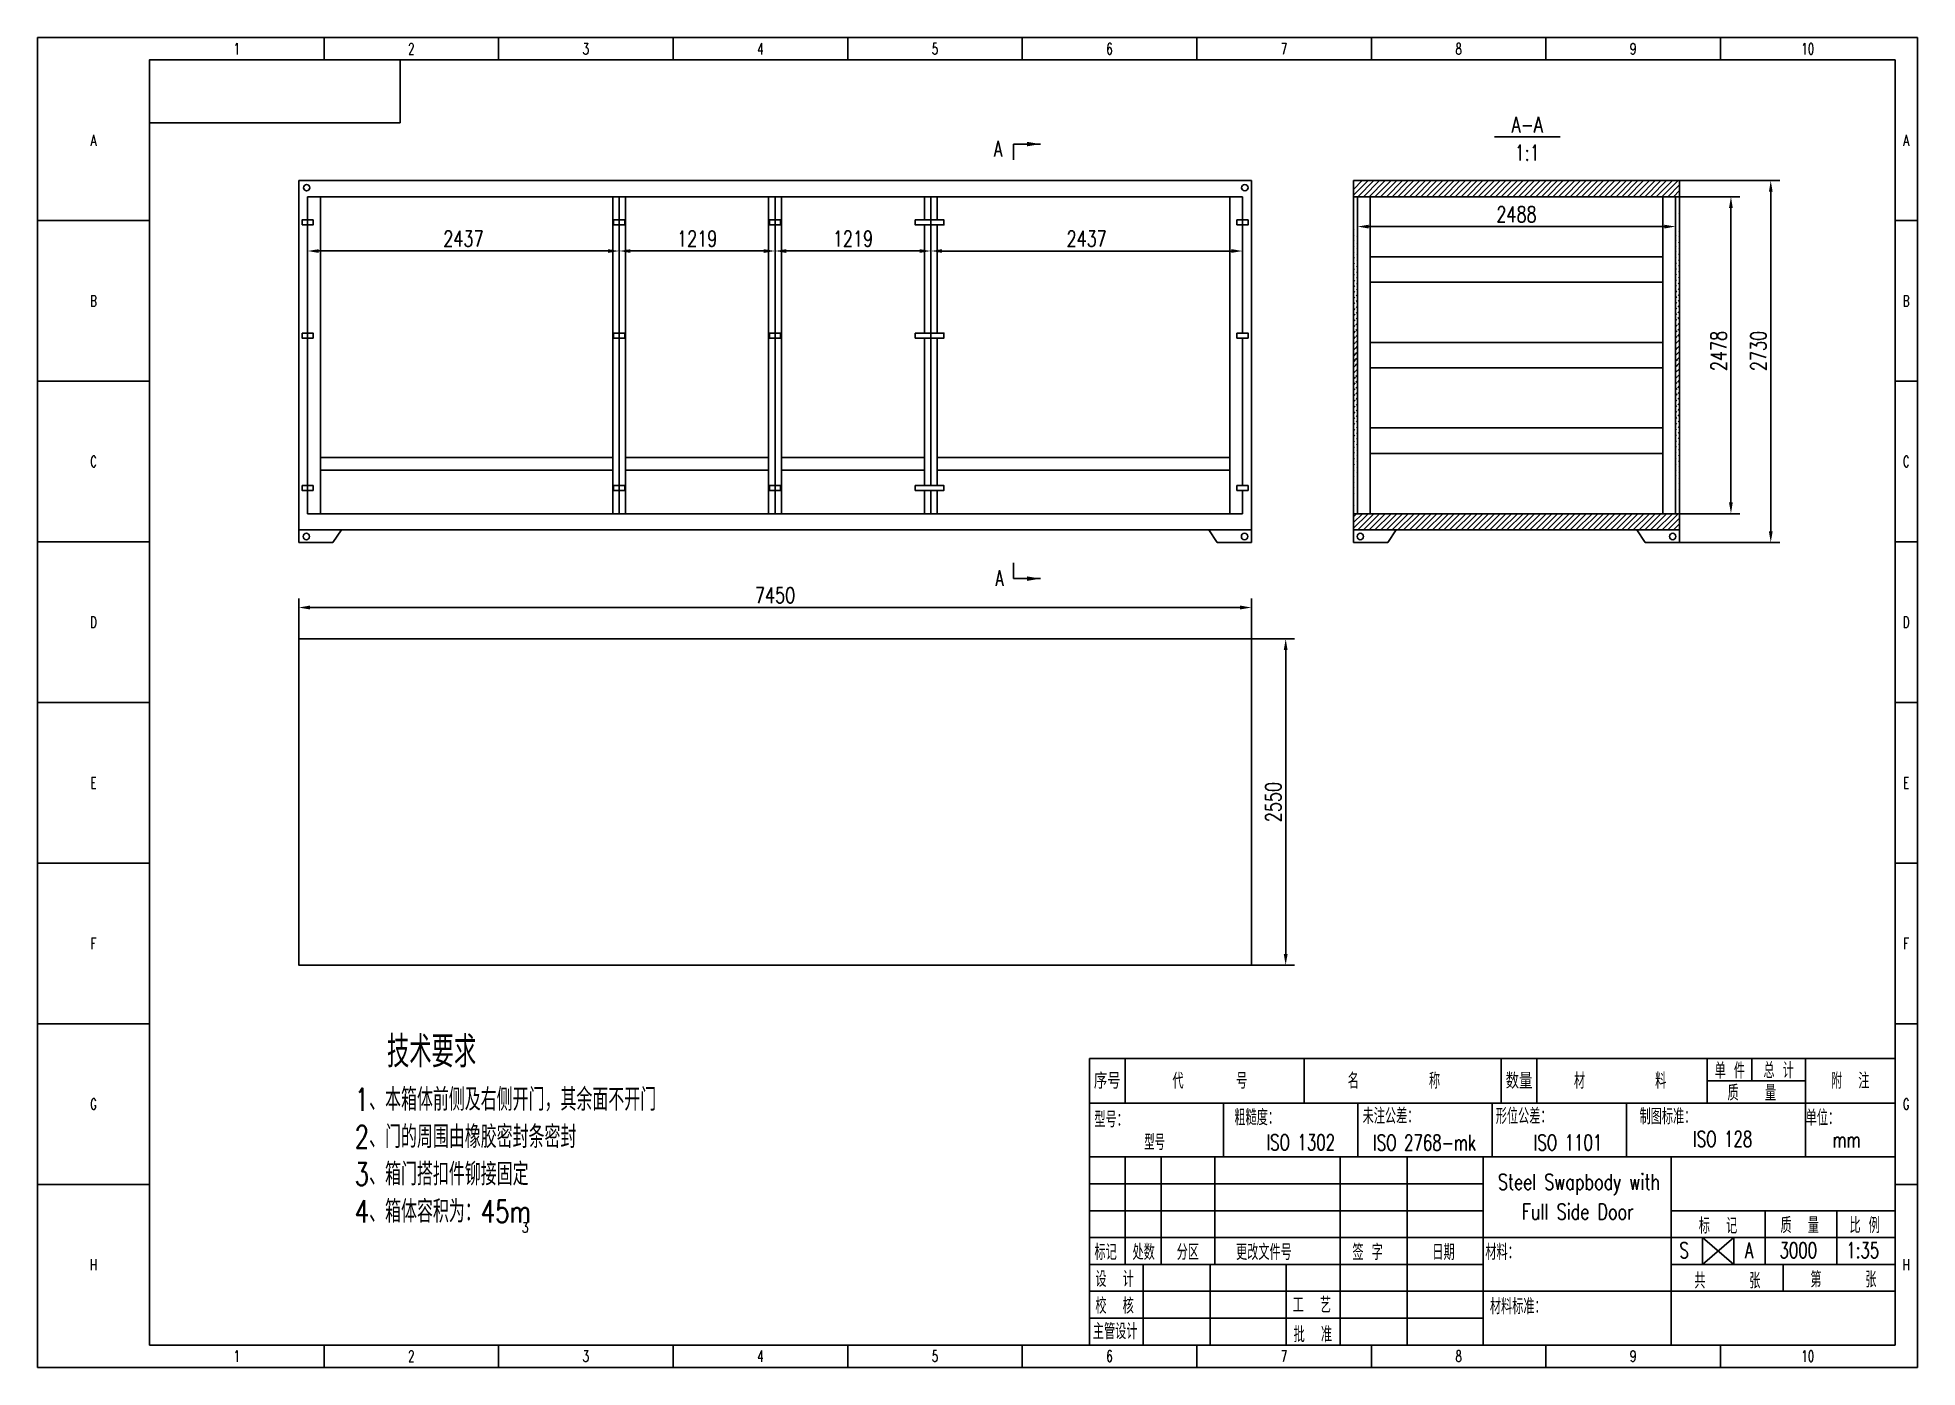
# Model space of a CAD drawing. Extents: x -2030 to 12670, y -9210 to 1185.
import ezdxf
from ezdxf.enums import TextEntityAlignment as Align

# ---------------------------------------------------------------- set-up
doc = ezdxf.new("R2010")
doc.units = 0
doc.header["$LTSCALE"] = 175
doc.header["$PDMODE"] = 66
doc.layers.get('0').update_dxf_attribs({"linetype": 'CONTINUOUS'})
doc.layers.get('DEFPOINTS').update_dxf_attribs({"linetype": 'CONTINUOUS'})
for name, color, linetype in [('01', 3, 'CONTINUOUS'), ('02', 7, 'CONTINUOUS'), ('12', 4, 'CONTINUOUS'), ('border', 7, 'CONTINUOUS')]:
    doc.layers.add(name, color=color, linetype=linetype)
doc.styles.add('FSDBHZ', font='ROMANS.SHX', dxfattribs={"width": 0.707, "bigfont": 'UMHZ.SHX'})
doc.styles.get("Standard").update_dxf_attribs({"font": 'romans.shx', "width": 0.75, "bigfont": 'umhz.shx'})
doc.styles.add('UMHZ', font='ROMANS.SHX', dxfattribs={"width": 0.75, "bigfont": 'UMHZ.SHX'})
doc.dimstyles.new('株电标注样式', dxfattribs={"dimscale": 2, "dimtxt": 3.5, "dimasz": 3.5, "dimexe": 1.75, "dimexo": 0, "dimgap": 0.875, "dimtad": 1, "dimdec": 1, "dimdsep": 46, "dimtxsty": 'FSDBHZ', "dimsah": 1, "dimcen": 0.09, "dimclrt": 4, "dimadec": 1, "dimazin": 0, "dimtfac": 1, "dimtdec": 1, "dimtmove": 0, "dimatfit": 3, "dimfxl": 1, "dimtzin": 0, "dimarcsym": 0})

# ---------------------------------------------------------------- blocks, each defined once
blk = doc.blocks.new('*D28')
at = {"layer": '01', "color": 7, "lineweight": -2}
for p, q in [((12, -3516), (12, -3200)), ((7462, -3516), (7462, -3200)), ((99, -3270), (7374, -3270))]:
    blk.add_line(p, q, dxfattribs=at)
at = {"layer": '01', "color": 7}
for points in [[(99, -3255), (99, -3285), (12, -3270)], [(7374, -3255), (7374, -3285), (7462, -3270)]]:
    blk.add_solid(points, dxfattribs=at)
at = {"layer": 'DEFPOINTS', "color": 0}
for p in [(7462, -3270), (12, -3516), (7462, -3516)]:
    blk.add_point(p, dxfattribs=at)
at = {"layer": '01', "color": 4, "insert": (3737, -3174), "char_height": 122.5, "attachment_point": 5, "style": 'UMHZ'}
blk.add_mtext('7450', dxfattribs=at)
blk = doc.blocks.new('*D29')
at = {"layer": '01', "color": 7, "lineweight": -2}
for p, q in [((7462, -3516), (7800, -3516)), ((7730, -3603), (7730, -5978)), ((7462, -6066), (7800, -6066))]:
    blk.add_line(p, q, dxfattribs=at)
at = {"layer": '01', "color": 7}
for points in [[(7715, -3603), (7745, -3603), (7730, -3516)], [(7715, -5978), (7745, -5978), (7730, -6066)]]:
    blk.add_solid(points, dxfattribs=at)
at = {"layer": 'DEFPOINTS', "color": 0}
for p in [(7462, -3516), (7462, -6066), (7730, -6066)]:
    blk.add_point(p, dxfattribs=at)
at = {"layer": '01', "color": 4, "insert": (7634, -4791), "char_height": 122.5, "attachment_point": 5, "rotation": 90, "style": 'UMHZ'}
blk.add_mtext('2550', dxfattribs=at)
blk = doc.blocks.new('*D30')
at = {"layer": '01', "color": 7, "lineweight": -2}
for p, q in [((10810, 67), (11593, 67)), ((11523, -20), (11523, -2675)), ((10810, -2763), (11593, -2763))]:
    blk.add_line(p, q, dxfattribs=at)
at = {"layer": '01', "color": 7}
for points in [[(11509, -20), (11538, -20), (11523, 67)], [(11509, -2675), (11538, -2675), (11523, -2763)]]:
    blk.add_solid(points, dxfattribs=at)
at = {"layer": 'DEFPOINTS', "color": 0}
for p in [(10810, 67), (10810, -2763), (11523, -2763)]:
    blk.add_point(p, dxfattribs=at)
at = {"layer": '01', "color": 4, "insert": (11427, -1265), "char_height": 122.5, "attachment_point": 5, "rotation": 90, "style": 'UMHZ'}
blk.add_mtext('2730', dxfattribs=at)
blk = doc.blocks.new('*D31')
at = {"layer": '01', "color": 7, "lineweight": -2}
for p, q in [((8291, -59), (8291, -362)), ((10779, -59), (10779, -362)), ((8378, -292), (10692, -292))]:
    blk.add_line(p, q, dxfattribs=at)
at = {"layer": '01', "color": 7}
for points in [[(8378, -278), (8378, -307), (8291, -292)], [(10692, -278), (10692, -307), (10779, -292)]]:
    blk.add_solid(points, dxfattribs=at)
at = {"layer": 'DEFPOINTS', "color": 0}
for p in [(8291, -59), (10779, -59), (10779, -292)]:
    blk.add_point(p, dxfattribs=at)
at = {"layer": '01', "color": 4, "insert": (9535, -196), "char_height": 122.5, "attachment_point": 5, "style": 'UMHZ'}
blk.add_mtext('2488', dxfattribs=at)
blk = doc.blocks.new('*D32')
at = {"layer": '01', "color": 7, "lineweight": -2}
for p, q in [((10779, -59), (11282, -59)), ((11212, -146), (11212, -2449)), ((10779, -2537), (11282, -2537))]:
    blk.add_line(p, q, dxfattribs=at)
at = {"layer": '01', "color": 7}
for points in [[(11197, -146), (11226, -146), (11212, -59)], [(11197, -2449), (11226, -2449), (11212, -2537)]]:
    blk.add_solid(points, dxfattribs=at)
at = {"layer": 'DEFPOINTS', "color": 0}
for p in [(10779, -59), (10779, -2537), (11212, -2537)]:
    blk.add_point(p, dxfattribs=at)
at = {"layer": '01', "color": 4, "insert": (11116, -1265), "char_height": 122.5, "attachment_point": 5, "rotation": 90, "style": 'UMHZ'}
blk.add_mtext('2478', dxfattribs=at)
blk = doc.blocks.new('*D33')
at = {"layer": '01', "color": 7, "lineweight": -2}
for p, q in [((81, -59), (81, -553)), ((2518, -59), (2518, -553)), ((169, -483), (2431, -483))]:
    blk.add_line(p, q, dxfattribs=at)
at = {"layer": '01', "color": 7}
for points in [[(169, -469), (169, -498), (81, -483)], [(2431, -469), (2431, -498), (2518, -483)]]:
    blk.add_solid(points, dxfattribs=at)
at = {"layer": 'DEFPOINTS', "color": 0}
for p in [(81, -59), (2518, -59), (2518, -483)]:
    blk.add_point(p, dxfattribs=at)
at = {"layer": '01', "color": 4, "insert": (1300, -387), "char_height": 122.5, "attachment_point": 5, "style": 'UMHZ'}
blk.add_mtext('2437', dxfattribs=at)
blk = doc.blocks.new('*D34')
at = {"layer": '01', "color": 7, "lineweight": -2}
for p, q in [((2518, -59), (2518, -553)), ((3737, -59), (3737, -553)), ((2606, -483), (3649, -483))]:
    blk.add_line(p, q, dxfattribs=at)
at = {"layer": '01', "color": 7}
for points in [[(2606, -469), (2606, -498), (2518, -483)], [(3649, -469), (3649, -498), (3737, -483)]]:
    blk.add_solid(points, dxfattribs=at)
at = {"layer": 'DEFPOINTS', "color": 0}
for p in [(2518, -59), (3737, -59), (3737, -483)]:
    blk.add_point(p, dxfattribs=at)
at = {"layer": '01', "color": 4, "insert": (3128, -387), "char_height": 122.5, "attachment_point": 5, "style": 'UMHZ'}
blk.add_mtext('1219', dxfattribs=at)
blk = doc.blocks.new('*D35')
at = {"layer": '01', "color": 7, "lineweight": -2}
for p, q in [((3737, -59), (3737, -553)), ((4955, -59), (4955, -553)), ((3824, -483), (4868, -483))]:
    blk.add_line(p, q, dxfattribs=at)
at = {"layer": '01', "color": 7}
for points in [[(3824, -469), (3824, -498), (3737, -483)], [(4868, -469), (4868, -498), (4955, -483)]]:
    blk.add_solid(points, dxfattribs=at)
at = {"layer": 'DEFPOINTS', "color": 0}
for p in [(3737, -59), (4955, -59), (4955, -483)]:
    blk.add_point(p, dxfattribs=at)
at = {"layer": '01', "color": 4, "insert": (4346, -387), "char_height": 122.5, "attachment_point": 5, "style": 'UMHZ'}
blk.add_mtext('1219', dxfattribs=at)
blk = doc.blocks.new('*U37')
at = {"layer": '01', "color": 1, "linetype": 'Continuous'}
blk.add_line((9328, 294), (9840, 294), dxfattribs=at)
at = {"layer": '01', "color": 4, "linetype": 'Continuous', "width": 0.75}
for s, p in [('A-A', (9584, 390)), ('1:1', (9584, 171))]:
    blk.add_text(s, height=122.5, dxfattribs=at).set_placement(p, align=Align.MIDDLE)

msp = doc.modelspace()

# ---------------------------------------------------------------- hatches: boundary and pattern name
at = {"layer": '02'}
h = msp.add_hatch(dxfattribs=at)
h.set_pattern_fill('ANSI31', color=256, scale=10, style=0)
edge = h.paths.add_edge_path()
edge.add_line((8291, -2536.7), (8291, -58.7))
edge.add_line((8260, -2762.7), (8260, 67.3))
h = msp.add_hatch(dxfattribs=at)
h.set_pattern_fill('ANSI31', color=256, scale=10, style=0)
edge = h.paths.add_edge_path()
edge.add_line((10779, -58.7), (10779, -2536.7))
edge.add_line((10810, 67.3), (10810, -2762.7))
h = msp.add_hatch(dxfattribs=at)
h.set_pattern_fill('ANSI31', color=256, scale=10, style=0)
h.paths.add_polyline_path([(10810, -2662.7), (10810, -2536.7), (8260, -2536.7), (8260, -2662.7)])

# ---------------------------------------------------------------- linework, layer by layer
at = {"color": 7, "linetype": 'Continuous'}
for p, q in [((805, 1010), (-1155, 1010)), ((-1155, 1010), (-1155, 520)), ((805, 520), (805, 1010)), ((-1155, 520), (805, 520))]:
    msp.add_line(p, q, dxfattribs=at)
at = {"layer": '01', "color": 1}
for p, q in [((5602.2, 352.6), (5812.2, 352.6)), ((5602.2, -3044.4), (5812.2, -3044.4))]:
    msp.add_line(p, q, dxfattribs=at)
at = {"layer": '01'}
for p, q in [((5602.2, 352.6), (5602.2, 230.1)), ((11.8, 67.3), (7461.8, 67.3)), ((11.8, -2762.7), (11.8, 67.3)), ((7461.8, 67.3), (7461.8, -2762.7)), ((8260, 67.3), (10810, 67.3)), ((8260, -2762.7), (8260, 67.3)), ((10810, 67.3), (10810, -2762.7)), ((81.3, -2536.7), (81.3, -58.7)), ((81.3, -58.7), (7392.3, -58.7)), ((181.3, -2536.7), (181.3, -58.7)), ((2468.3, -58.7), (2468.3, -2536.7)), ((2518.3, -58.7), (2518.3, -2536.7)), ((2568.3, -58.7), (2568.3, -2536.7)), ((3686.8, -58.7), (3686.8, -2536.7)), ((3736.8, -58.7), (3736.8, -2536.7)), ((3786.8, -58.7), (3786.8, -2536.7)), ((4905.3, -58.7), (4905.3, -240.1)), ((4955.3, -58.7), (4955.3, -240.1)), ((5005.3, -58.7), (5005.3, -240.1)), ((7292.3, -58.7), (7292.3, -2536.7)), ((7392.3, -58.7), (7392.3, -240.1)), ((8260, -58.7), (10779, -58.7)), ((8291, -2536.7), (8291, -58.7)), ((8391, -2536.7), (8391, -58.7)), ((10679, -58.7), (10679, -2536.7)), ((10779, -58.7), (10779, -2536.7)), ((4905.3, -278.8), (4905.3, -1124.6)), ((4955.3, -278.8), (4955.3, -2316.6)), ((5005.3, -278.8), (5005.3, -1124.6)), ((7392.3, -278.8), (7392.3, -1124.6)), ((8391, -527.7), (10679, -527.7)), ((8391, -727.7), (10679, -727.7)), ((4905.3, -1163.3), (4905.3, -2316.6)), ((5005.3, -1163.3), (5005.3, -2316.6)), ((7392.3, -1163.3), (7392.3, -2316.6)), ((8391, -1197.2), (10679, -1197.2)), ((8391, -1397.2), (10679, -1397.2)), ((8391, -1866.7), (10679, -1866.7)), ((2468.3, -2096.7), (181.3, -2096.7)), ((2468.3, -2196.7), (181.3, -2196.7)), ((3686.8, -2096.7), (2568.3, -2096.7)), ((3686.8, -2196.7), (2568.3, -2196.7)), ((4905.3, -2096.7), (3786.8, -2096.7)), ((4905.3, -2196.7), (3786.8, -2196.7)), ((7292.3, -2096.7), (5005.3, -2096.7)), ((7292.3, -2196.7), (5005.3, -2196.7)), ((8391, -2066.7), (10679, -2066.7)), ((4905.3, -2355.2), (4905.3, -2536.7)), ((4955.3, -2355.2), (4955.3, -2536.7)), ((5005.3, -2355.2), (5005.3, -2536.7)), ((7392.3, -2355.2), (7392.3, -2536.7)), ((7392.3, -2536.7), (81.3, -2536.7)), ((10810, -2536.7), (8260, -2536.7)), ((7461.8, -2662.7), (11.8, -2662.7)), ((279.6, -2762.7), (11.8, -2762.7)), ((279.6, -2762.7), (345.4, -2662.7)), ((7193.9, -2762.7), (7128.1, -2662.7)), ((7193.9, -2762.7), (7461.8, -2762.7)), ((10810, -2662.7), (8260, -2662.7)), ((8527.9, -2762.7), (8260, -2762.7)), ((8527.9, -2762.7), (8593.6, -2662.7)), ((10542.1, -2762.7), (10476.4, -2662.7)), ((10542.1, -2762.7), (10810, -2762.7)), ((5602.2, -3044.4), (5602.2, -2921.9))]:
    msp.add_line(p, q, dxfattribs=at)
at = {"layer": '01', "color": 7}
for p, q in [((4955.3, -58.7), (4955.3, -553.1)), ((7392.3, -58.7), (7392.3, -553.1)), ((5042.8, -483.1), (7304.8, -483.1))]:
    msp.add_line(p, q, dxfattribs=at)
at = {"layer": '01', "color": 3, "linetype": 'Continuous'}
for p, q in [((6195, -9035), (6195, -6795)), ((6195, -7565), (9275, -7565)), ((9275, -7565), (12495, -7565)), ((9275, -9035), (9275, -7565)), ((10745, -9035), (10745, -7565)), ((10745, -7985), (12495, -7985)), ((6195, -8195), (9275, -8195)), ((9275, -8195), (10745, -8195)), ((10745, -8615), (12495, -8615))]:
    msp.add_line(p, q, dxfattribs=at)
at = {"layer": '01', "color": 1}
for points in [[(5812.2, 352.6, 0, 35, 0), (5707.2, 352.6, 35, 35, 0)], [(5812.2, -3044.4, 0, 35, 0), (5707.2, -3044.4, 35, 35, 0)]]:
    msp.add_lwpolyline(points, format="xyseb", dxfattribs=at)
at = {"layer": '01'}
for points in [[(37.8, -278.8), (124.3, -278.8), (124.3, -240.1), (37.8, -240.1)], [(2474.8, -278.8), (2561.3, -278.8), (2561.3, -240.1), (2474.8, -240.1)], [(3693.3, -278.8), (3779.8, -278.8), (3779.8, -240.1), (3693.3, -240.1)], [(4833.2, -240.1), (5057.6, -240.1), (5057.6, -278.8), (4833.2, -278.8)], [(7348.8, -278.8), (7435.3, -278.8), (7435.3, -240.1), (7348.8, -240.1)], [(37.8, -1124.6), (124.3, -1124.6), (124.3, -1163.3), (37.8, -1163.3)], [(2474.8, -1124.6), (2561.3, -1124.6), (2561.3, -1163.3), (2474.8, -1163.3)], [(3693.3, -1124.6), (3779.8, -1124.6), (3779.8, -1163.3), (3693.3, -1163.3)], [(4833.2, -1124.6), (5057.6, -1124.6), (5057.6, -1163.3), (4833.2, -1163.3)], [(7348.8, -1124.6), (7435.3, -1124.6), (7435.3, -1163.3), (7348.8, -1163.3)], [(37.8, -2316.6), (124.3, -2316.6), (124.3, -2355.2), (37.8, -2355.2)], [(2474.8, -2316.6), (2561.3, -2316.6), (2561.3, -2355.2), (2474.8, -2355.2)], [(3693.3, -2316.6), (3779.8, -2316.6), (3779.8, -2355.2), (3693.3, -2355.2)], [(4833.2, -2316.6), (5057.6, -2316.6), (5057.6, -2355.2), (4833.2, -2355.2)], [(7348.8, -2316.6), (7435.3, -2316.6), (7435.3, -2355.2), (7348.8, -2355.2)], [(11.8, -3515.5), (7461.8, -3515.5), (7461.8, -6065.5), (11.8, -6065.5)]]:
    msp.add_lwpolyline(points, close=True, dxfattribs=at)
for centre in [(73.9, 11.6), (7410.6, 11.6), (71.6, -2714.9), (7408.3, -2714.9), (8313.5, -2714.9), (10756.5, -2714.9)]:
    msp.add_circle(centre, 25, dxfattribs=at)
at = {"layer": '01', "color": 7}
for points in [[(5042.8, -468.5), (5042.8, -497.7), (4955.3, -483.1)], [(7304.8, -468.5), (7304.8, -497.7), (7392.3, -483.1)]]:
    msp.add_solid(points, dxfattribs=at)
at = {"layer": '02'}
for p, q in [((8260, -1.8), (8329.2, 67.3)), ((8260, -46.7), (8374.1, 67.3)), ((8293, -58.7), (8419, 67.3)), ((8293, -58.7), (8419, 67.3)), ((8337.9, -58.7), (8463.9, 67.3)), ((8382.8, -58.7), (8508.8, 67.3)), ((8427.7, -58.7), (8553.7, 67.3)), ((8472.6, -58.7), (8598.6, 67.3)), ((8517.5, -58.7), (8643.5, 67.3)), ((8562.4, -58.7), (8688.4, 67.3)), ((8607.3, -58.7), (8733.3, 67.3)), ((8652.2, -58.7), (8778.2, 67.3)), ((8697.1, -58.7), (8823.1, 67.3)), ((8742, -58.7), (8868, 67.3)), ((8786.9, -58.7), (8912.9, 67.3)), ((8831.8, -58.7), (8957.8, 67.3)), ((8876.7, -58.7), (9002.7, 67.3)), ((8921.6, -58.7), (9047.6, 67.3)), ((8966.5, -58.7), (9092.5, 67.3)), ((9011.4, -58.7), (9137.4, 67.3)), ((9056.3, -58.7), (9182.3, 67.3)), ((9101.2, -58.7), (9227.2, 67.3)), ((9146.1, -58.7), (9272.1, 67.3)), ((9191, -58.7), (9317, 67.3)), ((9235.9, -58.7), (9361.9, 67.3)), ((9280.8, -58.7), (9406.8, 67.3)), ((9325.7, -58.7), (9451.7, 67.3)), ((9370.6, -58.7), (9496.6, 67.3)), ((9415.5, -58.7), (9541.5, 67.3)), ((9460.4, -58.7), (9586.4, 67.3)), ((9505.3, -58.7), (9631.3, 67.3)), ((9550.2, -58.7), (9676.2, 67.3)), ((9595.1, -58.7), (9721.1, 67.3)), ((9640, -58.7), (9766, 67.3)), ((9684.9, -58.7), (9810.9, 67.3)), ((9729.8, -58.7), (9855.8, 67.3)), ((9774.7, -58.7), (9900.7, 67.3)), ((9819.6, -58.7), (9945.6, 67.3)), ((9864.5, -58.7), (9990.5, 67.3)), ((9909.4, -58.7), (10035.4, 67.3)), ((9954.3, -58.7), (10080.3, 67.3)), ((9999.2, -58.7), (10125.2, 67.3)), ((10044.1, -58.7), (10170.1, 67.3)), ((10089, -58.7), (10215, 67.3)), ((10133.9, -58.7), (10259.9, 67.3)), ((10178.8, -58.7), (10304.8, 67.3)), ((10223.7, -58.7), (10349.7, 67.3)), ((10268.6, -58.7), (10394.6, 67.3)), ((10313.5, -58.7), (10439.5, 67.3)), ((10358.4, -58.7), (10484.4, 67.3)), ((10403.3, -58.7), (10529.3, 67.3)), ((10448.2, -58.7), (10574.2, 67.3)), ((10493.1, -58.7), (10619.1, 67.3)), ((10538, -58.7), (10664, 67.3)), ((10582.9, -58.7), (10708.9, 67.3)), ((10627.8, -58.7), (10753.8, 67.3)), ((10672.7, -58.7), (10798.7, 67.3)), ((10672.7, -58.7), (10798.7, 67.3)), ((10717.6, -58.7), (10810, 33.7)), ((10762.5, -58.7), (10810, -11.2))]:
    msp.add_line(p, q, dxfattribs=at)
at = {"layer": '02', "color": 7, "linetype": 'Continuous'}
for p, q in [((6195, -6795), (12495, -6795)), ((6475, -7145), (6475, -6795)), ((7875, -7145), (7875, -6795)), ((9415, -7145), (9415, -6795)), ((9695, -7145), (9695, -6795)), ((11025, -7145), (11025, -6795)), ((11375, -6970), (11375, -6795)), ((11795, -7145), (11795, -6795)), ((11025, -6970), (11795, -6970)), ((6195, -7145), (12495, -7145)), ((7245, -7565), (7245, -7145)), ((8295, -7565), (8295, -7145)), ((9345, -7565), (9345, -7145)), ((10395, -7565), (10395, -7145)), ((11795, -7565), (11795, -7145)), ((6475, -8405), (6475, -7565)), ((6755, -8405), (6755, -7565)), ((7175, -8405), (7175, -7565)), ((8155, -9035), (8155, -7565)), ((8680, -9035), (8680, -7565)), ((6195, -7775), (9275, -7775)), ((6195, -7985), (9275, -7985)), ((11480, -8405), (11480, -7985)), ((12040, -8405), (12040, -7985)), ((10745, -8195), (12495, -8195)), ((10990, -8405), (10990, -8195)), ((10990, -8405), (11235, -8195)), ((10990, -8195), (11235, -8405)), ((11235, -8405), (11235, -8195)), ((6195, -8405), (9275, -8405)), ((6615, -9035), (6615, -8405)), ((7140, -9035), (7140, -8405)), ((7140, -9035), (7140, -8405)), ((7735, -9035), (7735, -8405)), ((10745, -8405), (12495, -8405)), ((11620, -8615), (11620, -8405)), ((6195, -8615), (9275, -8615)), ((9275, -8615), (10745, -8615)), ((6195, -8825), (9275, -8825))]:
    msp.add_line(p, q, dxfattribs=at)
at = {"layer": 'border', "color": 1, "linetype": 'Continuous'}
msp.add_lwpolyline([(-2030, -9210), (12670, -9210), (12670, 1185), (-2030, 1185)], close=True, dxfattribs=at)
for points in [[(210, 1010), (210, 1185)], [(1575, 1010), (1575, 1185)], [(2940, 1010), (2940, 1185)], [(4305, 1010), (4305, 1185)], [(5670, 1010), (5670, 1185)], [(7035, 1010), (7035, 1185)], [(8400, 1010), (8400, 1185)], [(9765, 1010), (9765, 1185)], [(11130, 1010), (11130, 1185)], [(-2030, -245.6), (-1155, -245.6)], [(12495, -245.6), (12670, -245.6)], [(-2030, -1501.2), (-1155, -1501.2)], [(12495, -1501.2), (12670, -1501.2)], [(-2030, -2756.9), (-1155, -2756.9)], [(12495, -2756.9), (12670, -2756.9)], [(-2030, -4012.5), (-1155, -4012.5)], [(12495, -4012.5), (12670, -4012.5)], [(-2030, -5268.1), (-1155, -5268.1)], [(12495, -5268.1), (12670, -5268.1)], [(-2030, -6523.8), (-1155, -6523.8)], [(12495, -6523.8), (12670, -6523.8)], [(-2030, -7779.4), (-1155, -7779.4)], [(12495, -7779.4), (12670, -7779.4)], [(210, -9210), (210, -9035)], [(1575, -9210), (1575, -9035)], [(2940, -9210), (2940, -9035)], [(4305, -9210), (4305, -9035)], [(5670, -9210), (5670, -9035)], [(7035, -9210), (7035, -9035)], [(8400, -9210), (8400, -9035)], [(9765, -9210), (9765, -9035)], [(11130, -9210), (11130, -9035)]]:
    msp.add_lwpolyline(points, dxfattribs=at)
at = {"layer": 'border', "color": 7, "linetype": 'Continuous'}
msp.add_lwpolyline([(-1155, -9035), (12495, -9035), (12495, 1010), (-1155, 1010)], close=True, dxfattribs=at)

# ---------------------------------------------------------------- block references
at = {"layer": '01', "linetype": 'Continuous'}
msp.add_blockref('*U37', (35.2, 114.3), dxfattribs=at)

# ---------------------------------------------------------------- texts
at = {"layer": '01', "color": 4, "width": 0.667}
for p in [(5512.8, 254.9), (5524.3, -3101.2)]:
    msp.add_text('A', height=122.5, dxfattribs=at).set_placement(p, align=Align.RIGHT)
at = {"layer": '01', "color": 4, "insert": (6173.8, -386.9), "char_height": 122.5, "attachment_point": 5, "style": 'UMHZ'}
msp.add_mtext('2437', dxfattribs=at)
at = {"layer": '01', "attachment_point": 1}
for s, insert, char_height, width in [('{\\Fromans.shx,hzkt.shx;\\C4;  技术要求\\P\\H0.7143x;1、本箱体前侧及右侧开门，其余面不开门\\P2、门的周围由橡胶密封条密封\\P3、箱门搭扣件铆接固定\\P4、箱体容积为：45m}', (450, -6620), 245, 5220), ('{\\Fromans.shx,hzkt.shx;\\C4;3}', (1756.2, -8076.1), 80, 62.014)]:
    msp.add_mtext(s, dxfattribs=dict(at, insert=insert, char_height=char_height, width=width))
at = {"layer": '02', "color": 7, "linetype": 'Continuous', "style": 'FSDBHZ', "width": 0.7}
for s, p in [('型号', (6705.1, -7511.6)), ('ISO 1302', (7847.9, -7511.6)), ('ISO 1101', (9937.5, -7513.6)), ('ISO 128', (11147.1, -7485.4))]:
    msp.add_text(s, height=122.5, dxfattribs=at).set_placement(p, align=Align.CENTER)
for s, p in [('ISO 2768-mk', (8815.6, -7452.8)), ('mm', (12116.4, -7430.5))]:
    msp.add_text(s, height=122.5, dxfattribs=at).set_placement(p, align=Align.MIDDLE_CENTER)
for s, p in [('S', (10846.6, -8294.1)), ('A', (11353.9, -8294.1)), ('3000', (11738.5, -8294.1)), ('1:35', (12242.6, -8294.1))]:
    msp.add_text(s, height=122.5, dxfattribs=at).set_placement(p, align=Align.MIDDLE)
at = {"layer": '12', "color": 7, "linetype": 'Continuous', "style": 'UMHZ'}
for s, width, p, p2 in [('序号', 0.787842, (6230, -7031.3), (6440, -7031.3)), ('数量', 0.781193, (9450, -7031.3), (9660, -7031.3)), ('处数', 0.645547, (6532, -8370.6), (6707, -8370.6))]:
    msp.add_text(s, height=122.5, dxfattribs=dict(at, width=width)).set_placement(p, p2, align=Align.FIT)
at = {"layer": '12', "color": 7, "linetype": 'Continuous', "style": 'UMHZ', "width": 0.75}
for s, p in [('代      号', (7137, -7031.3)), ('名        称', (8576.3, -7031.3)), ('材        料', (10345.3, -7031.3)), ('单 件', (11203, -6951.9)), ('总 计', (11585, -6950)), ('附  注', (12145, -7031.3)), ('质   量', (11375, -7125)), ('型号：', (6364.5, -7333)), ('粗糙度：', (7503.4, -7317.6)), ('未注公差：', (8549.8, -7306.6)), ('形位公差：', (9591.1, -7307.4)), ('制图标准：', (10715.5, -7310.1)), ('单位：', (11927.3, -7320.2)), ('标  记', (11110.7, -8164.6)), ('质  量', (11749.7, -8160.9)), ('比 例', (12257.4, -8160.9)), ('标记', (6322, -8370.6)), ('分区', (6965, -8370.6)), ('更改文件号', (7560, -8370.6)), ('签 字', (8370.7, -8370.6)), ('日期', (8964.1, -8370.6)), ('材料：', (9422.4, -8369.7)), ('设  计', (6392.5, -8580.9)), ('共     张', (11184, -8593.6)), ('第     张', (12091.9, -8584.8)), ('校  核', (6392, -8790.2)), ('工  艺', (7934.3, -8783.4)), ('材料标准：', (9544.9, -8794.4)), ('主管设计', (6396.6, -8989.5)), ('批  准', (7942.3, -9013.8))]:
    msp.add_text(s, height=122.5, dxfattribs=at).set_placement(p, align=Align.CENTER)
for s, p in [('Steel Swapbody with ', (10055.5, -7777.3)), (' Full Side Door', (9982.8, -7990))]:
    msp.add_text(s, height=122.5, dxfattribs=at).set_placement(p, align=Align.MIDDLE)
at = {"layer": 'border', "color": 4, "linetype": 'Continuous', "width": 0.667}
for s, p in [('1', (-472.5, 1097.5)), ('2', (892.5, 1097.5)), ('3', (2257.5, 1097.5)), ('4', (3622.5, 1097.5)), ('5', (4987.5, 1097.5)), ('6', (6352.5, 1097.5)), ('7', (7717.5, 1097.5)), ('8', (9082.5, 1097.5)), ('9', (10447.5, 1097.5)), ('10', (11812.5, 1097.5)), ('A', (-1592.5, 382.2)), ('A', (12582.5, 382.2)), ('B', (-1592.5, -873.4)), ('B', (12582.5, -873.4)), ('C', (-1592.5, -2129.1)), ('C', (12582.5, -2129.1)), ('D', (-1592.5, -3384.7)), ('D', (12582.5, -3384.7)), ('E', (-1592.5, -4640.3)), ('E', (12582.5, -4640.3)), ('F', (-1592.5, -5895.9)), ('F', (12582.5, -5895.9)), ('G', (-1592.5, -7151.6)), ('G', (12582.5, -7151.6)), ('H', (-1592.5, -8407.2)), ('H', (12582.5, -8407.2)), ('1', (-472.5, -9122.5)), ('2', (892.5, -9122.5)), ('3', (2257.5, -9122.5)), ('4', (3622.5, -9122.5)), ('5', (4987.5, -9122.5)), ('6', (6352.5, -9122.5)), ('7', (7717.5, -9122.5)), ('8', (9082.5, -9122.5)), ('9', (10447.5, -9122.5)), ('10', (11812.5, -9122.5))]:
    msp.add_text(s, height=87.5, dxfattribs=at).set_placement(p, align=Align.MIDDLE)

# ---------------------------------------------------------------- dimensions: what is measured, and where the dimension line sits
at = {"layer": '01'}
dim = msp.add_linear_dim(base=(11523.5, -2762.7), p1=(10810, 67.3), p2=(10810, -2762.7), angle=90, text='2730', dimstyle='株电标注样式', override={"dimscale": 35, "dimasz": 2.5, "dimexe": 2, "dimgap": 1, "dimdec": 0, "dimtxsty": 'UMHZ', "dimsah": 0, "dimclrd": 7, "dimclre": 7, "dimtdec": 0, "dimtvp": 0.715327}, dxfattribs=at)
dim.commit()
dim.dimension.update_dxf_attribs({"geometry": '*D30', "text_midpoint": (11523.5, -1265.1), "dimtype": 160})
for base, p1, p2, picture, middle in [((2518.3, -483.1), (81.3, -58.7), (2518.3, -58.7), '*D33', (1299.8, -386.9)), ((3736.7726399, -483.1011223), (2518.2726399, -58.6774855), (3736.7726399, -58.6774855), '*D34', (3127.5226399, -386.8511223)), ((4955.2726399, -483.1011223), (3736.7726399, -58.6774855), (4955.2726399, -58.6774855), '*D35', (4346.0226399, -386.8511223)), ((10779, -292.4), (8291, -58.7), (10779, -58.7), '*D31', (9535, -196.1)), ((7461.8, -3270), (11.8, -3515.5), (7461.8, -3515.5), '*D28', (3736.8, -3173.8))]:
    dim = msp.add_linear_dim(base=base, p1=p1, p2=p2, dimstyle='株电标注样式', override={"dimscale": 35, "dimasz": 2.5, "dimexe": 2, "dimgap": 1, "dimdec": 0, "dimtxsty": 'UMHZ', "dimsah": 0, "dimclrd": 7, "dimclre": 7, "dimtdec": 0, "dimtvp": 0.715327}, dxfattribs=at)
    dim.commit()
    dim.dimension.update_dxf_attribs({"geometry": picture, "text_midpoint": middle})
dim = msp.add_linear_dim(base=(11211.8, -2536.7), p1=(10779, -58.7), p2=(10779, -2536.7), angle=90, dimstyle='株电标注样式', override={"dimscale": 35, "dimasz": 2.5, "dimexe": 2, "dimgap": 1, "dimdec": 0, "dimtxsty": 'UMHZ', "dimsah": 0, "dimclrd": 7, "dimclre": 7, "dimtdec": 0, "dimtvp": 0.715327}, dxfattribs=at)
dim.commit()
dim.dimension.update_dxf_attribs({"geometry": '*D32', "text_midpoint": (11211.8, -1265.2), "dimtype": 160})
dim = msp.add_linear_dim(base=(7730, -6065.5), p1=(7461.8, -3515.5), p2=(7461.8, -6065.5), angle=90, dimstyle='株电标注样式', override={"dimscale": 35, "dimasz": 2.5, "dimexe": 2, "dimgap": 1, "dimdec": 0, "dimtxsty": 'UMHZ', "dimsah": 0, "dimclrd": 7, "dimclre": 7, "dimtdec": 0, "dimtvp": 0.715327}, dxfattribs=at)
dim.commit()
dim.dimension.update_dxf_attribs({"geometry": '*D29', "text_midpoint": (7633.8, -4790.5)})

doc.saveas('drawing.dxf')
